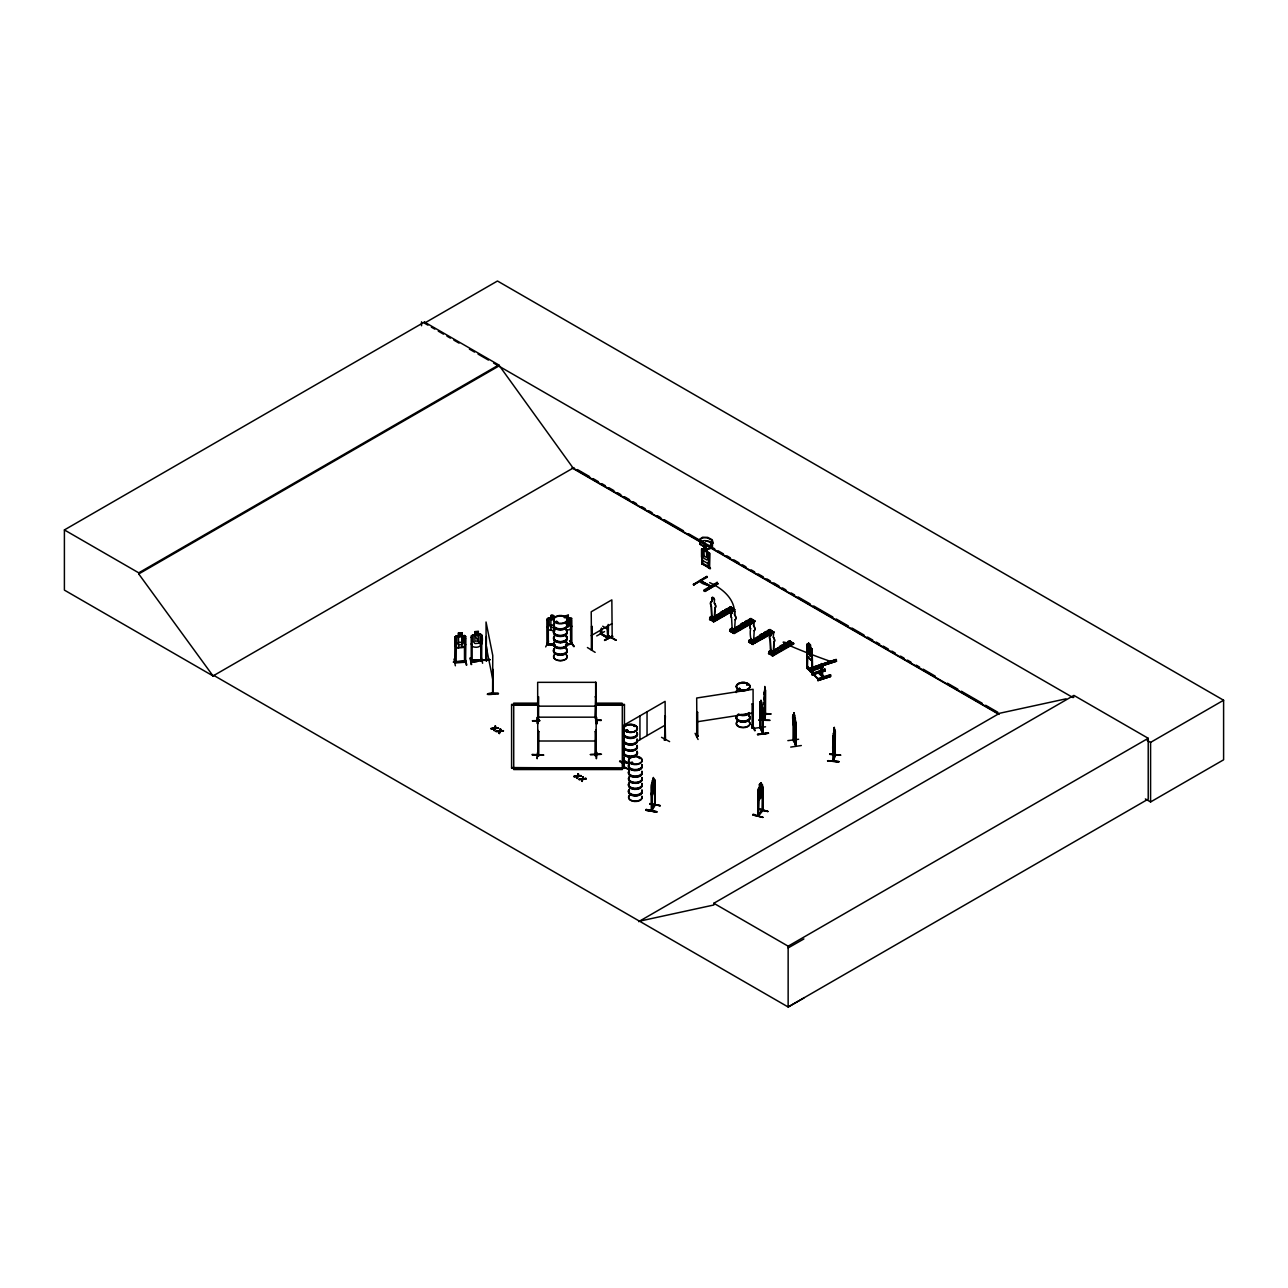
<?xml version="1.0" encoding="UTF-8"?>
<svg xmlns="http://www.w3.org/2000/svg" width="1288" height="1288" viewBox="0 0 1288 1288"><rect width="100%" height="100%" fill="white"/><g stroke="black" fill="none" stroke-linecap="round" stroke-linejoin="round"><path stroke-width="1.5" d="M825.125 670.951L824.819 669.164L825.125 670.951L812.181 674.864L812.245 649.619L807.238 644.081L807.318 668.536L807.737 656.51M807.206 655.978L807.19 667.86L818.218 678.808M486.011 660.341L486.606 660.905L486.542 646.592M492.531 692.429L492.773 692.992M493.224 693.765L493.014 669.374L493.014 693.202M833.867 736.591L834.157 733.13L833.883 735.351M765.12 699.77C763.526 719.734 766.038 673.286 764.782 694.135L764.605 692.606L764.621 720.185L764.766 690.513L764.364 692.847M464.421 635.612L456.049 635.998L454.922 637.19L454.777 662.789L465.483 662L465.693 636.465L464.356 635.435L465.676 636.562M465.676 644.451L464.404 647.333L456.016 647.816L454.922 645.047M764.621 693.636L764.589 692.574M765.04 714.421L765.104 688.356L765.233 713.938L764.154 720.121L764.782 686.44L764.766 689.531M758.922 720.201C778.805 720.137 767.954 720.813 758.97 719.895M714.309 619.287L714.84 608.113A3.655 2.109 60 0 0 714.309 603.122L714.47 599.822A1.819 1.047 60 0 0 713.182 597.584A1.819 1.047 60 0 0 711.878 598.324L711.717 601.641A3.655 2.109 60 0 0 711.346 605.924L711.861 617.757L714.47 619.206L715.001 608.033A3.655 2.109 60 0 0 714.47 603.026L714.309 603.122M734.514 630.959L735.207 619.689A3.655 2.109 60 0 0 734.675 614.698L734.675 611.478A1.819 1.047 60 0 0 733.387 609.24A1.819 1.047 60 0 0 732.083 609.997L712.586 621.235L732.486 610.335M753.528 641.939L754.237 630.669A3.655 2.109 60 0 0 753.689 625.678L753.689 622.458A1.819 1.047 60 0 0 752.401 620.236A1.819 1.047 60 0 0 751.113 620.977L750.952 624.278A3.655 2.109 60 0 0 750.421 628.657L750.582 628.576A3.655 2.109 60 0 1 751.113 624.197L751.113 620.977M773.315 653.354L773.846 642.181A3.655 2.109 60 0 0 773.315 637.19L773.476 633.889A1.819 1.047 60 0 0 772.188 631.651A1.819 1.047 60 0 0 770.884 632.392L770.723 635.709A3.655 2.109 60 0 0 770.192 640.088C770.53 646.238 769.628 652.678 772.108 651.551M773.476 637.093L773.315 637.19A3.655 2.109 60 0 1 774.008 642.1L773.476 653.274L770.594 651.728L771.995 651.615M834.415 746.46C836.765 729.089 830.744 767.149 834.544 746.476M764.927 694.957L764.621 700.591L764.299 698.949M834.205 743.079L833.722 742.146C832.773 759.405 833.61 726.786 834.109 735.126L834.592 730.763L833.9 740.294M834.415 738.008L833.626 746.943L834.817 737.219M833.272 745.575L834.946 737.235M833.722 736.334L833.964 734.756M827.878 760.95C861.688 763.349 805.048 758.713 838.665 761.933M654.336 790.864C657.766 776.857 647.027 809.54 654.191 790.8M711.04 617.628L712.972 617.049L711.636 618.256M765.056 696.534L764.782 695.488L764.509 700.06L764.509 693.459M833.062 741.196L833.255 739.441M700.012 544.502L700.543 541.846M700.382 544.325C698.869 539.527 707.289 540.171 710.429 541.894L712.296 543.922L712.538 546.241L711.121 548.269L706.806 549.751L702.974 549.091L706.822 549.284L710.67 547.931L711.926 546.112M833.078 748.988L833.255 751.29C831.565 751.355 834.334 723.566 834.334 730.538L834.35 727.446L833.771 729.652M712.103 618.127L712.039 617.258M732.582 628.737C732.115 629.961 732.228 629.848 731.262 628.705L731.262 631.313L732.631 631.877L732.631 629.285L729.604 631.039L734.096 633.599L755.042 621.492L750.856 618.449L748.731 619.673L751.307 621.476M729.942 631.056C731.922 626 731.504 631.168 733.081 628.576M750.84 640.056L751.5 639.991M750.292 642.293L750.292 639.685C752.965 643.292 749.085 637.302 750.582 628.576M751.661 639.894L751.661 642.873L750.469 642.181L750.469 639.572L752.337 640.136L751.274 639.911M787.532 642.068C798.963 647.22 781.945 642.631 789.657 640.844L793.537 643.533L792.796 642.937L772.285 654.996L772.285 653.757L774.41 652.533L774.716 654.256C770.965 649.394 769.644 653.338 771.351 651.277M771.11 652.195L770.353 639.991A3.655 2.109 60 0 1 770.884 635.612L770.884 632.392M646.093 810.265C678.325 816.157 624.761 805.161 656.655 811.537M656.639 811.939L646.077 810.329L646.27 809.524M762.593 715.903L762.319 718.221L762.705 715.886M793.939 715.709L793.07 714.856C791.46 716.579 794.793 735.207 795.71 728.638M833.352 740.149L833.61 738.121M700.447 544.228L703.634 546.015L709.833 545.581L712.425 543.037L711.443 539.994L707.466 537.869M762.158 796.161L758.246 800.508L762.158 796.161L762.013 784.312M492.596 693.298L492.757 655.495L486.043 622.007L486.172 660.953L486.413 636.465M764.235 692.847L765.008 687.969M764.895 689.547L765.12 687.969M764.46 697.919L764.621 696.277M765.619 690.126L765.507 714.582M765.201 713.955L764.621 719.316M761.804 713.681L770.932 713.794L761.804 713.52M587.409 647.526L595.153 652.356M752.884 814.95L762.979 817.429L753.142 814.161M762.947 817.349L752.884 814.966M571.453 643.131L570.729 643.276C570.922 645.755 569.457 641.955 571.486 642.825M652.002 786.614L652.066 810.538L651.229 810.072L654.352 805.032M652.018 809.605L651.245 809.975M654.352 804.791L655.141 804.211L654.562 805.097M654.69 779.481L654.723 805.725L654.642 779.578M651.728 810.12L651.648 811.054L655.093 805.145L655.061 781.285M710.896 586.958L700.092 580.453L711.057 586.056L710.284 587.119M538.754 720.234C536.388 718.994 538.899 723.937 538.126 720.169M537.627 754.301L538.191 753.432M537.643 753.367L537.869 754.607M556.03 621.734L557.527 621.589L556.963 622.346M564.337 617.129C564.53 617.628 564.015 618.079 564.917 617.451M625.968 730.36L627.208 731.198L627.449 730.006M627.787 730.795L626.564 730.682M627.948 730.763L625.904 730.441L627.127 730.731M633.986 726.287L634.855 725.772M634.63 725.708L634.71 726.529M634.71 725.724L634.05 726.029M632.022 763.365L630.798 762.528L632.666 763.092M632.698 762.834L631.249 763.172L632.489 762.351M639.46 758.455L639.959 758.455M724.822 612.122L724.822 613.362L723.357 613.233M745.221 624.648L742.983 624.1M738.459 688.983L739.344 688.323M738.893 688.581C741.292 689.788 738.072 687.728 739.344 689.354M739.843 689.322L739.248 688.388M739.972 688.42L740.439 689.289M746.734 684.814L747.571 684.331M746.847 684.878L747.748 684.572L746.734 684.331M781.752 646.946C784.698 643.759 783.523 650.231 781.913 646.335M653.515 780.56L653.435 777.453L651.164 785.342L651.293 810.989L654.755 804.791M833.61 735.19L834.044 733.13M833.143 739.505L834.527 734.675M833.626 739.119L834.141 737.203L833.626 744.593M812.148 658.345L811.488 660.76L812.1 658.458M794.068 723.454L794.535 721.763C795.34 735.577 795.743 713.649 794.519 720.411L793.794 716.08L794.036 723.486M833.674 740.858L834.157 736.495M732.727 629.43L733.13 628.673L732.357 629.51M751.419 640.265L754.945 642.841L754.945 641.279L752.514 642.342L752.514 643.581L749.246 641.682L749.246 640.442L751.371 639.218L751.661 642.873M771.399 651.454L770.369 652.114L771.045 651.326M833.787 732.453L834.238 727.43M833.771 730.634L834.125 728.428M835.171 731.713L835.139 755.605L835.332 731.149M833.674 738.893L834.221 731.504L833.272 733.725M829.762 754.382L840.662 755.074L829.858 754.011M833.288 759.679L835.139 754.993M833.078 735.464L833.191 761.111L835.236 754.623M833.674 733.419L833.561 761.16L835.332 754.977M652.34 782.38L652.34 791.17L653.966 786.002L654.207 779.031L651.68 783.635M619.931 761.337L622.684 763.414M710.203 587.167C713.794 585.638 701.3 584.994 700.012 581.291L700.785 580.051M714.421 619.431L711.733 617.338M712.876 616.92C710.091 618.401 714.035 617.644 712.634 616.984M751.918 640.313L751.113 640.023M538.175 721.65L538.143 697.275M646.222 810.039L656.655 812.02M570.407 629.252L571.679 626.21M571.631 626.145L570.536 629.397L566.591 630.251M712.522 617.773L713.069 617.564M712.86 617.58L712.361 617.532M751.58 640.506L752.079 640.216M760.677 714.26L760.757 728.187L760.033 727.591M762.705 708.078L763.108 733.661L760.403 727.543M793.521 721.312L794.793 726.545L794.938 717.706L795.823 746.364L793.649 739.425M793.827 740.841L793.456 714.454M793.15 739.425C795.743 741.582 795.356 747.571 796.048 744.866M697.838 735.529L697.855 736.366L696.824 735.722M753.271 726.963L752.111 727.35M753.287 727.784L752.16 728.01L752.208 726.835M472.406 634.904L480.649 634.179L481.921 635.193C483.564 642.599 481.293 649.587 472.31 646.56L471.215 643.791M480.698 646.093L481.921 643.066M494.302 730.65L495.091 728.219L498.392 727.801L495.091 728.718L494.302 730.65L494.318 728.284M499.325 733.548L500.114 731.117L503.415 730.699L500.114 731.616L499.325 733.548L499.341 731.182M577.169 778L577.958 776.068L581.258 775.634L577.958 776.567L577.169 778.499L576.557 777.646L577.169 778.499M582.192 781.397L583.094 776.696L582.192 781.397L582.208 779.015M493.69 730.296L495.22 725.965L495.204 728.3M495.22 725.965L494.431 728.364L491.082 728.799L494.431 727.865M500.227 731.214L500.227 728.863L499.454 731.262L496.105 731.198L499.454 730.763L498.698 733.194M577.298 775.714L573.949 776.632L577.185 776.616L578.087 773.798L578.071 776.149M578.087 773.798L577.298 776.213L573.949 776.632M583.094 776.696L582.321 779.111L578.972 779.53L582.321 778.612M759.453 787.467L758.439 815.996M495.091 728.718L495.832 726.319M500.114 731.616L500.855 729.217M576.557 778.145L577.185 776.117M577.958 776.567L578.698 774.169M758.745 815.546L758.423 814.499M762.11 810.893L763.027 810.41L758.278 816.029L758.374 791.589M763.011 810.49L762.641 786.549L762.158 810.941M693.137 584.494L706.887 576.428L706.903 577.41L693.894 584.72M693.878 584.06L694.007 585.026M706.774 576.444L693.781 584.784M771.271 651.406L770.594 651.486M596.714 635.934L604.523 631.587M695.085 733.323L698.08 739.489M547.352 620.414L548.302 620.558L548.318 644.628L547.352 643.63M548.575 641.15L545.677 646.914M548.076 643.775L547.287 643.324M548.221 643.469L554.886 645.047M548.205 644.612L548.414 643.549M547.303 618.9L547.336 644.531L547.303 618.9L548.43 617.966C553.18 620.607 548.35 611.993 554.243 615.986L554.146 630.798M547.303 626.757L548.366 629.848L554.886 630.846M554.243 618.916L548.382 618.047L547.416 618.965M453.972 659.07L455.372 665.783M470.281 657.782L471.086 664.511M537.434 717.142L537.515 723.437M537.402 717.513L537.499 723.792M537.611 752.353L537.177 758.745L537.724 752.434M601.383 633.519L600.514 633.02L601.657 633.326M608.451 626.242L608.258 638.365L600.53 633.986L600.594 629.977M600.788 632.875L601.641 634.243L601.56 628.238M607.469 626C606.085 639.331 612.541 640.973 600.788 633.744M608.532 637.335L601.383 633.777M702.54 563.484L701.67 562.985L702.54 564.353L701.751 549.01L701.751 563.999C718.157 567.992 705.647 573.933 708.899 560.28M708.529 567.863L708.641 552.987L709.608 553.228L709.414 568.33L709.608 553.228M764.67 720.089L765.619 713.89M570.729 644.145L570.471 620.108L571.373 619.882L571.631 643.887M566.639 623.44C568.008 627.707 571.808 625.292 567.316 622.668L569.409 618.804L566.656 621.734M665.445 739.843L665.107 715.822L664.608 740.262L664.85 739.344M649.732 804.034L660.309 805.692L649.732 803.535M660.293 805.66L649.764 803.889M709.157 561.31L707.885 563.516L702.797 560.586L701.541 556.915L701.541 549.091L708.303 552.021L709.157 553.502M568.25 626.998L569.908 624.261L569.908 618.787L568.25 618.208L568.314 615.084L565.029 615.938M806.884 666.25L807.351 668.633L806.835 644.225M835.204 755.525L834.946 729.378M833.626 761.079L833.771 732.421M465.596 662L464.34 661.855L465.306 660.857M700.109 544.293L703.506 546.498L710.348 546.048L713.294 543.182L712.2 539.736L707.724 537.37L702.588 537.225L699.77 539.173L700.994 541.765M761.256 703.2L760.242 701.702L760.178 728.171M556.078 622.329L556.609 621.363L555.853 621.718M557.688 622.329L556.496 621.444M639.057 758.085L639.894 758.197M743.112 624.181C748.264 622.845 741.453 627.159 743.852 623.617M763.8 636.127C765.41 632.569 759.292 636.932 764.042 635.773M696.583 735.464L697.855 735.738M696.583 736.334L697.758 736.156L696.711 736.285M697.726 735.529L696.776 735.368M697.774 736.43L697.645 712.345L696.695 712.489L696.728 736.575L697.838 736.398M752.128 726.883L752.369 728.01L753.19 727.575M752.128 727.752L753.174 727.801L753.078 703.763L752.128 703.924L752.16 728.01M753.174 727.801L753.078 689.289L696.695 698.016L696.921 736.543M757.956 808.977L768.051 811.44L758.197 808.623M762.158 809.927L763.076 809.572L757.891 815.996L757.859 790.365M762.158 810.329L757.94 815.062M759.453 784.537L761.047 782.685L759.356 784.505L759.34 799.22M757.698 790.349L759.324 787.596M758.294 788.787L762.142 784.36M760.886 786.726L759.373 788.61M759.405 793.923L760.886 792.201M538.722 720.024L537.579 720.024M537.659 697.033L538.642 696.808L538.529 720.926L538.754 719.767M538.931 754.865L537.821 754.559M538.931 755.718L537.788 755.734L537.659 682.334L596.022 682.334L595.668 721.055M595.169 754.865L596.344 754.607M596.119 754.543L596.119 755.766L596.167 717.11L596.247 723.792M591.611 649.394L591.498 650.279L591.836 626.21M591.868 650.118L591.562 626.065M612.186 638.333L611.848 599.87L591.208 611.784L591.595 649.86M707.531 537.821L702.862 537.74M651.776 810.941L651.631 786.549M454.922 637.19L456.049 635.998M624.02 763.671L623.827 725.176L665.107 701.348L665.333 739.876L664.334 740.101M465.596 661.13L464.63 661.259M465.451 662.032C466.675 662.821 438.29 662.563 464.34 660.986M489.778 659.601L471.086 660.341L489.843 659.488M471.102 661.275L489.907 659.987M472.02 660.631L472.181 661.469L472.084 637.383L471.102 637.447L472.084 637.383M480.794 636.98L481.776 636.916L480.746 636.771L480.923 660.873C483.757 657.202 475.336 664.576 471.263 661.549L471.199 635.853L474.886 634.662L474.886 631.732L478.234 631.571M700.092 580.453L711.057 586.668M758.23 814.58L758.761 815.61M811.553 660.583L807.27 656.542L806.723 645.208L808.51 645.964M763.108 732.711L760.065 727.656L762.705 733.645M557.414 621.943L556.77 622.362M627.675 730.167L626.016 730.296L626.934 730.248M764.042 636.014L764.042 634.775M781.913 646.592L783.571 646.335M784.022 647.043L782.347 647.301M631.023 762.593L632.022 762.19M762.512 784.762L762.657 810.941M537.756 755.476L538.851 755.412M537.869 755.476L538.126 730.409M596.312 755.734L595.136 755.476L596.199 755.718M702.894 537.708L700.221 539.334M458.609 635.998L456.821 637.093L456.821 642.567L458.609 644.789L461.941 644.564L463.712 642.1L463.712 636.626L461.941 635.773L461.925 632.762M474.902 634.726L473.115 635.821L473.115 641.295L474.902 643.533L478.234 643.308L480.022 640.844L480.022 635.37L478.234 634.501L478.331 631.41L478.347 634.404M709.495 619.447L730.65 607.083L734.836 609.836L713.794 621.895L709.72 619.174L709.72 617.628C713.729 612.476 711.861 625.179 712.425 617.612M732.389 610.544L728.525 608.322L730.65 606.777L714.244 616.614M731.664 608.049L710.654 620.108L731.713 608.049L730.86 607.582L714.743 616.888M731.616 608.016L730.65 607.083M712.795 621.122L713.616 621.605L734.579 609.514L730.65 606.777M733.484 609.063L734.53 609.466L713.278 621.589L713.584 619.866L715.709 618.626L715.709 620.188M729.894 630.846L730.94 631.828L751.918 619.705L730.183 631.394M732.727 632.827L733.822 633.277L732.727 632.827L753.995 620.542L754.543 621.235L753.995 620.542M733.001 632.794L753.786 620.8M733.741 633.229L733.79 631.523L735.915 630.299L735.915 631.845L733.339 630.363M754.446 621.154L733.58 633.326M748.972 642.036L748.94 640.281L751.371 639.218M769.918 629.929C762.367 629.8 778.87 636.819 767.761 630.653M770.884 630.701L749.391 642.487L769.339 631.619M773.009 631.684L751.773 643.839L752.804 644.064L752.82 642.503L754.945 641.279M772.816 631.78L773.524 632.215M773.46 632.134L769.886 629.43M789.657 640.844L790.719 642.116L769.661 654.175L790.413 641.585M792.796 642.937L771.866 655.238M793.537 643.082L772.076 655.576L774.716 652.694M547.239 644.225L554.983 645.449M608.178 635.902L616.115 640.329L608.339 635.821M608.097 626.419L607.212 628.85L602.72 626.21M704.166 589.92L717.158 582.385L717.287 583.303L704.182 590.918L704.278 590.065M717.175 583.11L704.311 590.838L705.035 591.417L717.931 583.754L704.971 591.24M664.608 740.262L665.381 715.967M619.576 761.627L619.995 760.886L624.664 763.543M661.533 737.332L669.615 741.614M214.001 675.508L213.164 676.007L64.4 590.113L64.4 529.932L424.46 322.048L498.794 364.955L573.128 468.059L998.715 713.777M424.46 322.048L424.46 323.159L497.474 281.009L1223.6 700.237L1223.6 759.807L1150.587 801.957L1145.37 798.93M64.4 529.932L138.734 572.838L498.794 364.955M803.905 998.007L788.143 1006.991L213.905 675.459L213.051 675.942L138.734 573.949L498.794 366.066M213.051 675.942L573.965 467.576M702.459 549.413L702.024 563.741L709.286 568.282M702.427 564.353L702.717 560.425M591.208 635.612L611.848 623.698M600.868 629.816L600.868 633.793L608.258 637.496M604.523 640.023L612.686 636.304L604.571 640.088M612.364 636.047L604.587 640.474L612.686 636.272M714.47 599.822L714.309 599.902A1.819 1.047 60 0 0 713.021 597.68A1.819 1.047 60 0 0 711.717 598.421M711.652 618.079L711.346 605.924M709.72 617.628L712.135 616.566M720.958 612.364C732.389 617.516 715.371 612.927 723.083 611.14L726.947 613.684L723.083 611.14M724.983 610.045C736.414 615.197 719.396 610.609 727.108 608.822L730.972 611.365L727.108 608.822M710.01 617.805L710.01 619.045L712.538 617.709L711.717 617.58M731.407 607.517L709.913 619.673M731.439 607.727L709.736 619.383M710.01 619.045L713.278 620.929L713.278 619.689L715.709 618.626M712.522 621.154L733.79 608.87M735.207 619.689L735.046 619.786A3.655 2.109 60 0 0 734.514 614.795L734.675 611.478M731.552 617.58L731.391 617.677A3.655 2.109 60 0 1 731.922 613.297L732.083 613.201A3.655 2.109 60 0 0 731.552 617.58L732.18 629.011M729.926 629.285L732.051 628.061M741.164 624.036C752.595 629.188 735.577 624.6 743.289 622.812L747.169 625.356L743.289 622.812M745.189 621.718C756.62 626.87 739.602 622.281 747.314 620.494L751.178 622.732L733.242 633.133M734.434 628.238L750.856 618.755L754.736 620.993L733.323 633.181M734.949 628.56L749.552 620.204M732.631 631.877L732.437 629.381M730.216 629.462L730.216 630.701L733.484 632.585L733.484 631.345L735.915 630.299M752.595 621.911L754.736 620.671M754.237 630.669L754.06 630.766A3.655 2.109 60 0 0 753.528 625.775L753.689 622.458M751.065 639.041L751.097 640.41M760.194 635.016C771.609 640.168 754.607 635.58 762.319 633.793L766.183 636.336L762.319 633.793M764.203 632.698C775.634 637.85 758.616 633.261 766.344 631.474L770.208 634.018L766.344 631.474M748.618 642.02L769.886 629.735L774.072 632.489L752.772 644.209M770.643 630.17L749.713 642.471L748.924 641.843L753.061 644.596M769.242 631.587L749.97 642.809M751.757 643.807L773.009 631.523M773.219 632.022L752.273 644.113L773.75 631.667M752.337 644.161L773.766 631.957M773.315 633.97L773.476 633.889A1.819 1.047 60 0 0 772.027 631.748A1.819 1.047 60 0 0 770.723 632.489M790.381 641.746L768.952 653.789L768.727 651.696L770.852 650.472L770.852 652.018M768.727 651.696L771.142 650.633M779.965 646.431C791.396 651.583 774.378 646.995 782.09 645.208L785.954 647.751L782.09 645.208M783.99 644.113C795.421 649.265 778.403 644.676 786.115 642.889L789.979 645.433L786.115 642.889M771.834 655.045L772.8 655.962L793.843 643.903L789.657 641.15L768.743 653.451M773.75 650.955L789.866 641.649M771.238 651.551L771.238 654.401L771.013 651.47M772.285 655.656L793.537 643.372M636.723 741.566L665.107 725.176M638.655 921.661L999.569 713.278L1066.062 698.821M639.492 921.162L713.826 904.997L713.826 903.274L1073.886 695.391L1148.22 738.298L1148.22 799.107L788.143 1006.991L788.143 946.181L1148.22 738.298M1073.886 697.114L1073.049 697.613L493.61 363.071M1147.141 740.391L1150.587 742.387L1223.6 700.237M788.143 947.92L803.905 938.936M538.143 754.8L538.223 753.367M711.926 546.112L710.413 541.91M557.462 622.329L556.496 622.619M740.214 689.289L738.765 689.418L739.328 688.468M762.56 810.168L762.496 811.038M705.164 543.134L700.817 541.636M550.861 618.53L549.139 619.222L549.139 624.696L550.861 627.32L554.098 627.852M548.173 643.759L554.983 644.837M471.199 660.358L471.263 661.517M806.723 645.208L807.383 656.51L811.601 660.728M810.41 644.789L811.15 655.141L810.249 656.59L807.673 651.664L808.51 643.034L810.41 644.789L810.361 647.751M810.313 647.751L812.1 650.585M807.238 665.912L807.834 668.504L807.238 665.912L806.707 668.07L812.712 673.366L812.116 648.959L811.714 672.916L817.961 679.146L830.599 674.944L830.599 676.425L817.961 680.644L817.655 678.84L830.309 674.687M807.834 666.524L806.707 666.089M806.707 668.07L807.721 668.408M821.197 663.674C822.935 662.901 819.796 672.69 821.261 675.105M809.814 670.726L822.758 666.83L809.814 671.225L809.814 668.247L836.137 659.472L836.443 661.259L809.814 669.744L836.427 661.211M809.846 668.311L836.17 659.537L836.443 661.259M809.814 668.746L836.443 659.778M811.166 668.697C808.606 669.358 813.388 668.053 811.247 671.257L810.2 671.611L809.814 668.247M809.733 671.145L822.758 666.83M810.104 671.467L822.758 667.313M812.116 648.959L811.569 672.932L811.569 670.951L812.712 671.386L812.712 673.366M812.181 673.366L824.835 669.213M812.454 673.688L825.125 669.47M812.181 674.864L824.835 670.629M822.098 676.007L822.324 664.109L822.098 676.007L821.503 675.411M817.655 680.338L830.599 676.425L817.928 680.579L817.961 678.905M595.652 753.561L595.587 752.707L596.086 754.237L595.652 729.797M723.647 611.945L723.099 613.362M568.346 618.079L571.566 618.401M570.037 640.683L574.19 646.576L570.053 640.732M565.625 644.451L570.504 643.533L565.77 644.644M565.625 645.063L571.518 643.919L565.77 645.272M454.889 662.773L455.662 662.402M701.944 562.84L702.813 563.291L701.799 563.098M696.792 712.699L697.645 712.345M753.174 703.973L752.128 703.924M751.789 724.645L754.688 730.731M752.208 726.802L753.19 726.706M696.695 721.844L753.078 713.117M834.221 730.538L833.674 741.228L833.384 739.908M760.564 727.656L760.435 703.2C761.627 695.005 762.931 711.652 761.707 713.906L760.435 708.674M761.739 705.067L762.625 708.11M762.319 706.371L760.242 701.702M759.968 709.962L762.432 718.205M794.793 717.754L794.052 712.763L794.648 715.951L794.116 714.743M793.44 714.325L795.501 719.074M795.71 720.765L795.726 746.332M754.881 728.203L765.523 726.786M793.038 722.6L795.404 730.86M796.161 722.407L796.193 746.299L793.601 740.294M757.763 734.756C790.542 730.312 735.384 737.026 768.373 733.242M787.854 740.632L798.592 739.264M793.328 740.89L793.15 716.466L794.793 718.72L794.793 724.194L793.955 716.853M790.719 747.088L801.329 745.527M495.204 727.817L498.392 727.801M491.082 728.3L498.392 728.3M491.082 728.799L494.318 728.783M500.227 730.715L503.415 730.699M496.105 731.198L503.415 731.198M496.105 731.697L499.341 731.681M578.071 775.65L581.258 775.634M573.949 776.149L581.258 776.133M585.686 778.194C579.326 780.206 587.183 777.791 586.282 779.031M578.972 779.047L585.686 778.693M578.972 779.53L582.208 779.514M582.981 778.966L586.282 778.532M595.201 755.428L595.136 755.074M723.953 613.33L725.128 612.444M763.494 635.95L762.335 635.773M455.823 638.848L454.809 638.703L455.823 638.848L455.662 662.435M464.453 638.027L465.483 638.172L464.453 638.027L464.517 662.129M482.598 663.272L481.277 657.363M454.97 661.935L464.34 661.243M466.24 665.027L464.92 658.249L466.836 664.978M498.392 693.379C478.218 696.985 490.454 690.738 498.456 693.813M487.524 694.232L498.408 693.491M478.347 631.474L474.773 631.635L474.789 634.646M458.496 635.902L458.48 632.907L462.054 632.73L462.006 647.494M478.218 634.437L480.666 634.243M458.609 636.964L461.941 636.739L461.941 642.213L458.609 642.438M456.097 647.719L464.308 647.172M607.743 637.753L607.743 625.839M595.04 718.092L595.652 696.663M596.022 697.033L595.04 696.824M596.103 717.593L596.779 723.904L596.103 717.094M595.845 719.928L601.319 720.411L595.668 720.185M539.769 720.539L532.475 720.716L538.191 721.167M601.319 720.234L596.086 720.443M532.475 720.91L539.769 720.861M538.851 731.648L537.869 731.648L538.851 731.648L538.738 755.766M595.249 731.648L596.231 731.874L595.249 731.648L595.136 755.702M590.387 754.527C603.122 755.074 607.147 753.094 590.387 754.607M532.475 755.219C566.543 755.396 509.082 753.577 543.423 755.203M596.392 751.967L596.376 758.745L596.875 752.369M537.788 703.151L513.719 703.151L513.719 769.548L622.313 769.548L622.313 704.391L624.439 704.391L624.439 726.11M595.974 703.151L622.056 703.151L622.056 705.132L595.974 705.132M513.719 703.908L537.788 703.908M595.974 703.908L622.056 703.908M537.788 704.391L511.594 704.391L511.594 768.308L624.439 768.308L511.594 767.567M595.974 704.391L622.056 704.391M511.594 705.132L537.788 705.132M622.313 705.132L624.439 705.132M537.659 706.162L596.022 706.162M537.869 717.175L596.231 717.175M537.869 741.003L596.231 741.003M513.719 768.791L622.313 768.791M764.122 702.411L764.348 704.616M761.804 713.182L770.884 714.164M760.95 782.653L761.691 791.267L759.405 796.274L758.6 794.857M744.158 623.843L745.028 624.036M709.946 619.721L710.751 620.14M789.415 641.408L768.421 653.467L772.8 655.962M829.778 754.221L840.581 755.267M827.942 760.644L838.762 761.659M706.114 576.831L706.903 577.41M569.586 640.764L573.707 646.608M554.886 645.658L547.352 644.499M550.861 619.512L554.098 620.027M550.861 624.986L554.098 625.501M651.326 793.167L651.68 795.485L651.277 793.247M752.321 724.484L755.251 730.586M771.158 651.953L770.063 651.1M763.8 634.92L762.142 635.87M556.609 622.41L555.756 622.185M757.988 808.848L767.825 811.617M705.631 540.799L710.058 542.119M596.73 723.856L596.714 717.577M608.145 638.365L608.178 624.422M701.091 541.556L700.302 539.431M595.62 754.172L595.652 739.36M480.794 660.808L480.746 636.771M623.746 762.657L623.746 763.526M608.145 635.515L615.938 639.991M424.46 323.159L427.922 325.156M431.383 327.152L434.845 329.148M438.29 331.145L443.475 334.139M446.936 336.136L450.398 338.132M453.859 340.129L459.043 343.123M469.412 349.112L474.596 352.107M478.057 354.103L488.426 360.077M577.443 469.573L589.598 476.592M593.076 478.605L598.292 481.615M601.754 483.612L605.231 485.624M608.709 487.621L613.925 490.631M617.403 492.644L620.864 494.656M624.342 496.653L629.558 499.664M633.036 501.676L636.497 503.672M641.714 506.683L645.191 508.696M648.669 510.692L652.131 512.705M657.347 515.715L660.825 517.712M664.302 519.724L683.413 530.753M688.613 533.763L699.046 539.785M702.507 541.781L714.679 548.801M718.141 550.813L723.357 553.824M726.835 555.82L730.312 557.833M733.79 559.845L738.99 562.84M742.468 564.852L745.945 566.865M751.146 569.86L754.623 571.872M758.101 573.885L763.317 576.895M766.795 578.892L770.256 580.904M773.734 582.901L778.95 585.911M782.428 587.924L785.889 589.92M791.106 592.931L794.583 594.943M798.061 596.94L810.216 603.959M813.694 605.972L832.805 617M836.266 619.013L848.438 626.032M851.899 628.029L864.071 635.065M867.532 637.061L872.749 640.072M876.226 642.084L879.704 644.081M883.182 646.093L888.382 649.104M891.86 651.1L895.337 653.113M900.537 656.123L904.015 658.12M907.493 660.132L910.97 662.129M916.187 665.139L919.648 667.152M923.126 669.148L935.281 676.184M947.453 683.204L957.87 689.209M961.347 691.221L982.197 703.248M985.658 705.261L997.83 712.28M571.985 467.898L998.973 714.421M717.094 582.337L717.931 583.802M704.182 590.918L705.035 591.417M728.525 608L732.389 610.238M748.731 619.673L751.307 621.154M751.178 623.038L747.314 620.494M733.065 629.252L731.455 628.592L731.455 631.201M771.85 651.664L770.256 651.004L770.063 653.708M734.675 630.862L731.89 629.285M750.968 640.49L754.639 642.342L754.639 641.102M711.25 619.528L712.425 620.22M770.256 653.596L771.432 654.288M772.285 654.996L769.017 653.113L769.017 651.873M500.855 729.716L500.227 728.863M713.826 903.274L788.143 946.181M725.015 612.524L723.953 611.929L722.777 613.056M808.88 643.968L809.959 646.029L808.88 644.95M830.599 674.944L830.293 676.12M824.24 676.651L819.071 671.483L821.197 675.105M823.708 676.828L818.54 671.66L818.54 673.141L823.708 678.309M810.796 668.311L810.796 670.807M474.242 634.678L481.004 645.336M601.657 634.195L601.303 628.383M793.424 740.294L796.193 745.301M761.031 701.123L761.562 703.296L761.031 702.105M456.016 647.896L455.034 637.141M547.336 626.692L548.35 629.864M757.65 734.45L768.244 732.824M757.811 798.125L758.407 800.524M470.201 658.2L471.666 664.528M486.043 645.835L492.757 679.323M458.48 632.907L458.609 647.735M537.482 717.094L537.579 723.92M1150.587 742.387L1150.587 801.957M822.565 664.415L822.565 675.83M821.969 663.803L821.857 675.717M821.728 663.513L821.696 674.96M821.519 663.948L821.503 673.914M812.486 673.672L812.486 675.17M808.687 643.147L808.687 646.077M794.052 712.763L793.424 740.922M774.41 652.533L774.41 653.773M762.834 709.221L762.915 733.097M760.966 700.109L760.999 703.216M760.886 782.814L760.886 797.481M760.081 702.089L759.984 727.736M735.609 630.122L735.609 631.361M732.083 609.997L731.922 613.297M715.404 618.465L715.404 619.705M711.878 598.324L711.878 601.544A3.655 2.109 60 0 0 711.185 606.02M711.845 616.405L711.845 617.95M711.25 616.936L711.057 619.641M654.32 804.646L654.352 805.66M647.043 711.781L647.043 735.609M639.943 715.87L639.943 739.698M595.652 682.189L595.668 718.285M571.453 644L571.679 618.337L568.201 618.143L568.201 615.213M568.25 619.19L568.25 624.664M550.894 615.535L550.861 630.283M481.793 635.177L481.68 660.808M465.435 637.963L465.387 662.08M455.775 638.639L455.727 662.756M421.546 321.823L421.546 325.767M138.734 572.838L138.734 573.949M709.672 582.611A65.752 37.964 0 0 1 734.418 610.689M831.034 661.581A31.798 1.385 20.9 0 1 812.052 654.674M806.562 652.549A31.798 1.385 20.9 0 1 784.505 643.147A31.798 1.385 20.9 0 1 791.396 644.306M642.052 771.898A6.923 3.993 0 0 1 634.453 776.906A6.923 3.993 0 0 1 629.365 770.949M641.955 772.301A6.826 3.945 0 0 1 634.469 777.228A6.826 3.945 0 0 1 629.446 771.351M641.907 777.437A6.778 3.912 0 0 1 634.469 782.347A6.778 3.912 0 0 1 629.478 776.503M641.955 777.823A6.826 3.945 0 0 1 634.469 782.75A6.826 3.945 0 0 1 629.446 776.873M642.052 765.33A6.923 3.993 0 0 1 634.453 770.321A6.923 3.993 0 0 1 629.365 764.364M641.939 771.206A6.81 3.928 0 0 1 634.469 776.117A6.81 3.928 0 0 1 629.462 770.256M641.939 765.732A6.81 3.928 0 0 1 634.469 770.643A6.81 3.928 0 0 1 629.462 764.782M642.052 771.56A6.923 3.993 0 0 1 634.453 776.567A6.923 3.993 0 0 1 629.365 770.61M642.052 764.991A6.923 3.993 0 0 1 634.453 769.983A6.923 3.993 0 0 1 629.365 764.026M641.955 764.621A6.826 3.945 0 0 1 634.469 769.548A6.826 3.945 0 0 1 629.446 763.671M642.052 790.639A6.923 3.993 0 0 1 634.453 795.646A6.923 3.993 0 0 1 629.365 789.689M641.955 791.041A6.826 3.945 0 0 1 634.469 795.968A6.826 3.945 0 0 1 629.446 790.091M641.907 796.177A6.778 3.912 0 0 1 634.469 801.088A6.778 3.912 0 0 1 629.478 795.243M642.165 779.449A6.794 3.928 0 0 1 633.599 783.233A6.794 3.928 0 0 1 629.478 777.485M641.955 796.564A6.826 3.945 0 0 1 634.469 801.49A6.826 3.945 0 0 1 629.446 795.614M641.971 778.081A6.843 3.945 0 0 1 634.469 783.007A6.843 3.945 0 0 1 629.43 777.115M642.052 784.07A6.923 3.993 0 0 1 634.453 789.061A6.923 3.993 0 0 1 629.365 783.104M641.939 789.947A6.81 3.928 0 0 1 634.469 794.857A6.81 3.928 0 0 1 629.462 788.997M641.939 784.473A6.81 3.928 0 0 1 634.469 789.383A6.81 3.928 0 0 1 629.462 783.523M642.052 790.301A6.923 3.993 0 0 1 634.453 795.308A6.923 3.993 0 0 1 629.365 789.351M642.052 783.732A6.923 3.993 0 0 1 634.453 788.723A6.923 3.993 0 0 1 629.365 782.766M641.939 783.362A6.81 3.928 0 0 1 634.469 788.288A6.81 3.928 0 0 1 629.462 782.412M637.093 745.269A6.778 3.912 0 0 1 630.54 750.196A6.778 3.912 0 0 1 623.988 745.269M637.125 733.548A6.81 3.928 0 0 1 630.54 738.507A6.81 3.928 0 0 1 623.972 733.548M637.141 732.453A6.826 3.945 0 0 1 630.54 737.412A6.826 3.945 0 0 1 623.956 732.453M637.141 740.133A6.826 3.945 0 0 1 630.54 745.092A6.826 3.945 0 0 1 623.956 740.133M637.222 739.731A6.923 3.993 0 0 1 630.54 744.754A6.923 3.993 0 0 1 623.859 739.731M637.222 739.393A6.923 3.993 0 0 1 630.54 744.416A6.923 3.993 0 0 1 623.859 739.393M637.141 739.022A6.826 3.945 0 0 1 630.54 743.981A6.826 3.945 0 0 1 623.956 739.022M637.222 733.162A6.923 3.993 0 0 1 630.54 738.185A6.923 3.993 0 0 1 623.859 733.162M637.222 732.824A6.923 3.993 0 0 1 630.54 737.847A6.923 3.993 0 0 1 623.859 732.824M637.141 745.655A6.826 3.945 0 0 1 630.54 750.614A6.826 3.945 0 0 1 623.956 745.655M637.093 746.251A6.778 3.912 0 0 1 630.54 751.178A6.778 3.912 0 0 1 623.988 746.251M628.786 768.823A6.81 3.928 0 0 1 623.972 764.009M637.158 745.881A6.843 3.945 0 0 1 630.54 750.856A6.843 3.945 0 0 1 623.939 745.881M637.141 752.289A6.826 3.945 0 0 1 633.954 756.732M632.311 757.119A6.826 3.945 0 0 1 623.956 752.289M637.141 751.194A6.826 3.945 0 0 1 630.54 756.153A6.826 3.945 0 0 1 623.956 751.194M628.769 763.687A6.826 3.945 0 0 1 623.956 758.874M628.753 763.365A6.923 3.993 0 0 1 623.859 758.471M628.753 763.027A6.923 3.993 0 0 1 623.859 758.133M628.769 762.593A6.826 3.945 0 0 1 623.956 757.763M637.222 751.902A6.923 3.993 0 0 1 630.54 756.925A6.923 3.993 0 0 1 623.859 751.902M637.222 751.564A6.923 3.993 0 0 1 630.54 756.587A6.923 3.993 0 0 1 623.859 751.564M628.769 769.21A6.826 3.945 0 0 1 623.714 765.41M750.952 621.074A1.819 1.047 60 0 1 752.24 620.317A1.819 1.047 60 0 1 753.528 622.555M731.922 610.077A1.819 1.047 60 0 1 733.226 609.337A1.819 1.047 60 0 1 734.514 611.575M736.205 692.558A6.923 3.993 0 0 1 737.139 690.561M736.559 691.93A6.81 3.928 0 0 1 737.235 690.98M736.205 692.22A6.923 3.993 0 0 1 737.139 690.223M736.301 691.849A6.826 3.945 0 0 1 737.219 689.869M749.133 715.886A6.923 3.993 0 0 1 743.128 721.876A6.923 3.993 0 0 1 737.139 715.886M749.036 716.289A6.81 3.928 0 0 1 743.128 722.198A6.81 3.928 0 0 1 737.235 716.289M749.036 721.425A6.81 3.928 0 0 1 743.128 727.334A6.81 3.928 0 0 1 737.235 721.425M749.053 721.795A6.826 3.945 0 0 1 743.128 727.704A6.826 3.945 0 0 1 737.219 721.795M749.053 715.194A6.826 3.945 0 0 1 743.128 721.103A6.826 3.945 0 0 1 737.219 715.194M749.133 715.548A6.923 3.993 0 0 1 743.128 721.538A6.923 3.993 0 0 1 737.139 715.548M749.713 712.699A6.81 3.928 0 0 1 738.314 714.47M749.133 713.294A6.923 3.993 0 0 1 738.233 714.132M749.133 712.956A6.923 3.993 0 0 1 739.666 714.421M749.036 712.554A6.81 3.928 0 0 1 741.373 714.389M566.382 630.186A6.923 3.993 0 0 1 560.393 636.175A6.923 3.993 0 0 1 554.387 630.186M566.301 630.605A6.826 3.945 0 0 1 560.393 636.514A6.826 3.945 0 0 1 554.484 630.605M566.269 635.757A6.794 3.928 0 0 1 560.393 641.633A6.794 3.928 0 0 1 554.5 635.757M566.317 635.87A6.843 3.945 0 0 1 560.393 641.794A6.843 3.945 0 0 1 554.468 635.87M566.317 636.385A6.843 3.945 0 0 1 560.393 642.293A6.843 3.945 0 0 1 554.468 636.385M566.382 623.617A6.923 3.993 0 0 1 560.393 629.607A6.923 3.993 0 0 1 554.387 623.617M566.285 629.494A6.81 3.928 0 0 1 560.393 635.403A6.81 3.928 0 0 1 554.484 629.494M566.285 624.02A6.81 3.928 0 0 1 560.393 629.929A6.81 3.928 0 0 1 554.484 624.02M566.382 629.848A6.923 3.993 0 0 1 560.393 635.837A6.923 3.993 0 0 1 554.387 629.848M566.382 623.279A6.923 3.993 0 0 1 560.393 629.269A6.923 3.993 0 0 1 554.387 623.279M566.301 622.925A6.826 3.945 0 0 1 560.393 628.834A6.826 3.945 0 0 1 554.484 622.925M566.382 648.927A6.923 3.993 0 0 1 560.393 654.916A6.923 3.993 0 0 1 554.387 648.927M566.301 649.345A6.826 3.945 0 0 1 560.393 655.254A6.826 3.945 0 0 1 554.484 649.345M566.317 654.61A6.843 3.945 0 0 1 560.393 660.535A6.843 3.945 0 0 1 554.468 654.61M566.301 654.851A6.826 3.945 0 0 1 560.393 660.76A6.826 3.945 0 0 1 554.484 654.851M566.382 642.358A6.923 3.993 0 0 1 560.393 648.347A6.923 3.993 0 0 1 554.387 642.358M566.285 648.234A6.81 3.928 0 0 1 560.393 654.143A6.81 3.928 0 0 1 554.484 648.234M566.285 642.76A6.81 3.928 0 0 1 560.393 648.669A6.81 3.928 0 0 1 554.484 642.76M566.382 648.589A6.923 3.993 0 0 1 560.393 654.578A6.923 3.993 0 0 1 554.387 648.589M566.382 642.02A6.923 3.993 0 0 1 560.393 648.009A6.923 3.993 0 0 1 554.387 642.02M566.301 641.666A6.826 3.945 0 0 1 560.393 647.574A6.826 3.945 0 0 1 554.484 641.666M764.235 692.767L764.235 694.538L764.235 692.767M652.082 784.102L652.05 791.009L653.016 786.453L653.998 787.596L653.982 780.898L653.032 785.116L652.082 784.102M762.222 713.6L761.9 706.162L761.433 707.772C760.693 694.345 760.226 716.305 761.45 709.108L762.174 713.649M811.118 656.188L809.927 651.615L811.07 649.506L810.474 648.83L809.524 650.537L808.059 646.383L809.186 650.843L808.011 653.177L808.59 653.724L809.556 651.873L811.021 656.236M707.885 558.235L707.032 560.087L703.651 558.139L702.797 549.831L704.069 549.59L704.069 546.659L706.613 548.125L707.885 558.235M653.209 778.419L652.533 780.576L653.209 778.419M653.402 781.51L652.34 788.82L653.402 781.51M760.628 783.619L759.662 785.712L760.628 783.619M702.797 563.581L709.302 567.461L702.797 563.581M807.834 668.005L812.1 672.272L807.834 668.005M567.686 615.889L565.69 617.338L567.686 615.889M461.346 633.358L459.204 633.503L459.204 634.485L461.346 634.34L461.346 633.358M477.639 632.102L475.497 632.247L475.497 633.229L477.639 633.084L477.639 632.102M478.234 635.483L474.902 635.709L474.902 641.183L478.234 640.957L478.234 635.483M553.518 616.517L551.441 616.179L551.441 617.161L553.518 617.499L553.518 616.517M706.194 548.366L704.504 547.384L706.194 549.348L706.194 548.366M706.613 552.021L704.069 550.556L704.069 556.03L706.613 557.495L706.613 552.021M810.249 648.766L808.574 647.091L808.574 652.565L810.249 654.24L810.249 648.766M761.707 706.082L760.886 704.198L761.707 711.556L761.707 706.082M631.957 763.543A6.794 3.928 0 0 0 642.165 760.129A6.794 3.928 0 0 0 631.957 756.732A6.794 3.928 0 0 0 631.957 763.543M631.957 764.106A6.794 3.928 0 0 0 642.165 760.709A6.794 3.928 0 0 0 631.957 757.312A6.794 3.928 0 0 0 631.957 764.106M627.127 731.616A6.843 3.945 0 0 0 637.383 728.187A6.843 3.945 0 0 0 627.127 724.774A6.843 3.945 0 0 0 627.127 731.616M627.143 731.906A6.794 3.928 0 0 0 637.335 728.509A6.794 3.928 0 0 0 627.143 725.112A6.794 3.928 0 0 0 627.143 731.906M625.743 731.31A6.794 3.928 0 0 0 637.109 729.539A6.794 3.928 0 0 0 628.786 724.741A6.794 3.928 0 0 0 625.743 731.31M739.731 689.724A6.81 3.928 0 0 0 749.954 686.327A6.81 3.928 0 0 0 739.731 682.914A6.826 3.945 0 0 0 739.715 689.772A6.826 3.945 0 0 0 749.954 686.359A6.826 3.945 0 0 0 739.715 682.946A6.81 3.928 0 0 0 739.731 689.724M739.731 690.304A6.794 3.928 0 0 0 749.938 686.907A6.794 3.928 0 0 0 739.731 683.509A6.794 3.928 0 0 0 739.731 690.304M556.996 622.78A6.794 3.928 0 0 0 567.187 619.383A6.794 3.928 0 0 0 556.996 615.986A6.794 3.928 0 0 0 556.996 622.78M556.996 623.344A6.794 3.928 0 0 0 567.187 619.947A6.794 3.928 0 0 0 556.996 616.549A6.794 3.928 0 0 0 556.996 623.344M560.393 642.599A6.794 3.928 0 0 0 566.269 636.707A6.794 3.928 0 0 1 560.393 642.615A6.794 3.928 0 0 1 554.5 636.723A6.794 3.928 0 0 0 560.393 642.599"/></g></svg>
